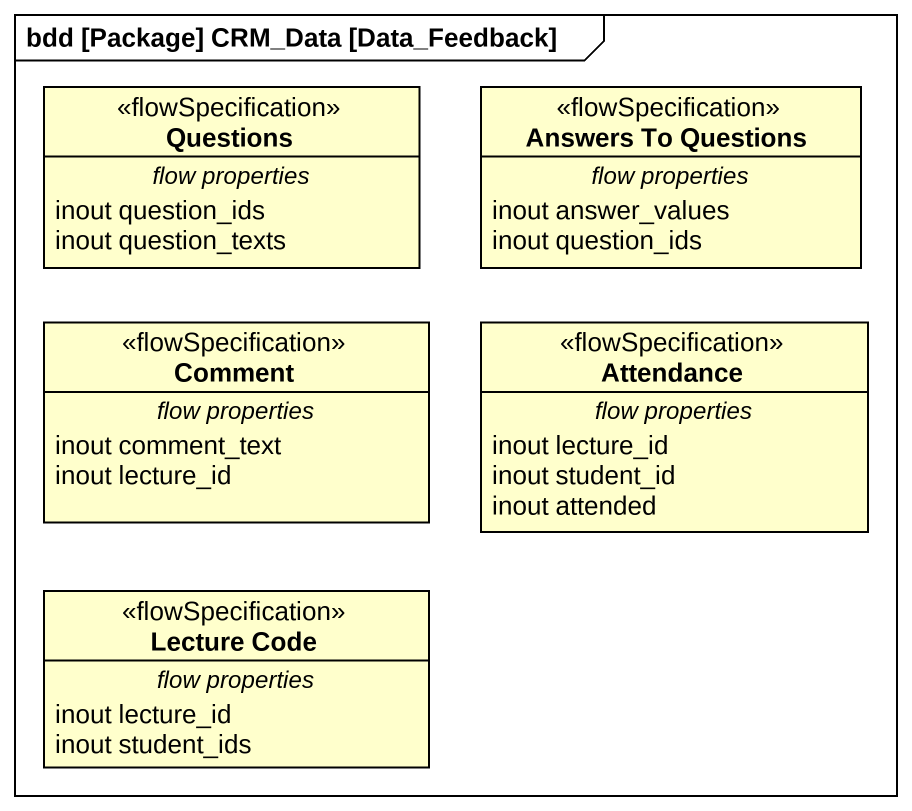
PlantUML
@startuml
mainframe bdd [Package] CRM_Data [Data_Feedback]
hide circle
hide empty members
interface Questions <<flowSpecification>> {
  -- flow properties --
  inout question_ids
  inout question_texts
}
interface "Answers To Questions" as Answers_To_Questions <<flowSpecification>> {
  -- flow properties --
  inout answer_values
  inout question_ids
}
interface Comment <<flowSpecification>> {
  -- flow properties --
  inout comment_text
  inout lecture_id
}
interface Attendance <<flowSpecification>> {
  -- flow properties --
  inout lecture_id
  inout student_id
  inout attended
}
interface "Lecture Code" as Lecture_Code <<flowSpecification>> {
  -- flow properties --
  inout lecture_id
  inout student_ids
}
@enduml
